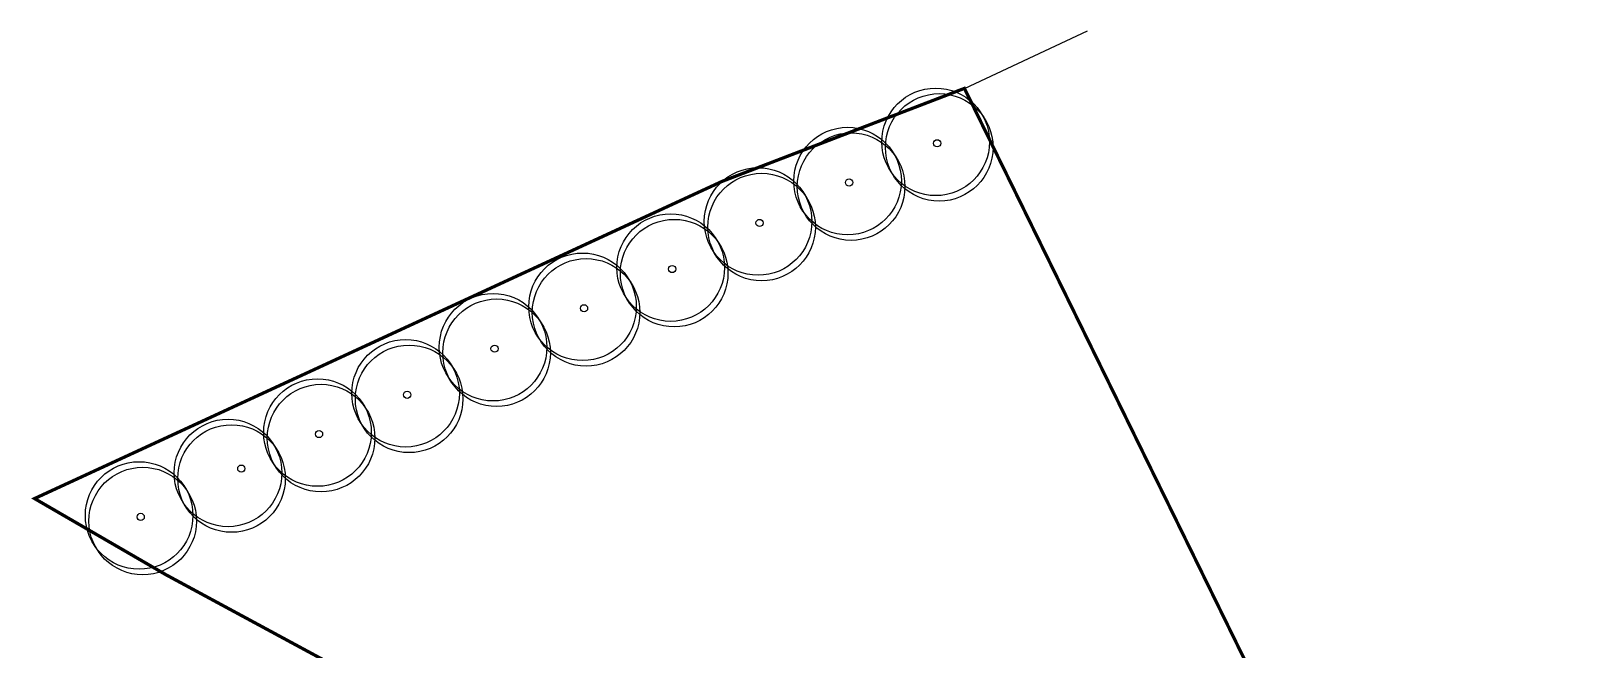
# Model space of a CAD drawing. Header units: millimetres. Extents: x 1754 to 2064, y 960 to 1845.
# Drawn here: x 1961.72 to 2009.5, y 1825.67 to 1844.74 of the extents above; entities that cross this region are included whole.
import ezdxf

# ---------------------------------------------------------------- set-up
doc = ezdxf.new("R2010")
doc.units = ezdxf.units.MM
for name, color, linetype in [('A_katastralni mapa', 7, 'Continuous'), ('pohled', 4, 'Continuous'), ('zariz.predmety', 203, 'Continuous')]:
    doc.layers.add(name, color=color, linetype=linetype)

msp = doc.modelspace()

# ---------------------------------------------------------------- linework, layer by layer
at = {"layer": 'A_katastralni mapa'}
for p, q in [((1990.474, 1842.976), (1994.269, 1844.744)), ((1983.012, 1840.111), (1990.474, 1842.976)), ((1990.474, 1842.976), (2009.43, 1804.308)), ((1965.874, 1827.991), (1971.138, 1825.145))]:
    msp.add_line(p, q, dxfattribs=at)
at = {"layer": 'pohled', "const_width": 0.1}
msp.add_lwpolyline([(1990.474, 1842.976), (1983.012, 1840.111), (1961.83, 1830.336), (1965.874, 1827.991), (1971.138, 1825.145), (1981.461, 1814.981), (1992.393, 1795.956), (2009.43, 1804.308)], close=True, dxfattribs=at)
at = {"layer": 'zariz.predmety', "color": 253, "linetype": 'Continuous', "ltscale": 0.001}
for centre, radius in [((1989.588, 1841.328), 1.657), ((1989.697, 1841.158), 1.657), ((1986.874, 1840.119), 1.657), ((1986.983, 1839.948), 1.657), ((1989.635, 1841.283), 0.111), ((1984.117, 1838.874), 1.657), ((1984.226, 1838.703), 1.657), ((1986.921, 1840.074), 0.111), ((1981.424, 1837.454), 1.657), ((1981.533, 1837.283), 1.657), ((1984.164, 1838.829), 0.111), ((1978.71, 1836.245), 1.657), ((1978.819, 1836.074), 1.657), ((1981.471, 1837.409), 0.111), ((1975.953, 1835), 1.657), ((1976.062, 1834.829), 1.657), ((1978.757, 1836.199), 0.111), ((1973.26, 1833.58), 1.657), ((1973.369, 1833.409), 1.657), ((1976.001, 1834.955), 0.111), ((1970.546, 1832.37), 1.657), ((1970.655, 1832.199), 1.657), ((1973.307, 1833.535), 0.111), ((1967.789, 1831.125), 1.657), ((1967.898, 1830.954), 1.657), ((1970.593, 1832.325), 0.111), ((1965.052, 1829.815), 1.657), ((1965.161, 1829.644), 1.657), ((1968.198, 1831.258), 0.111), ((1965.1, 1829.77), 0.111)]:
    msp.add_circle(centre, radius, dxfattribs=at)

doc.saveas('drawing.dxf')
